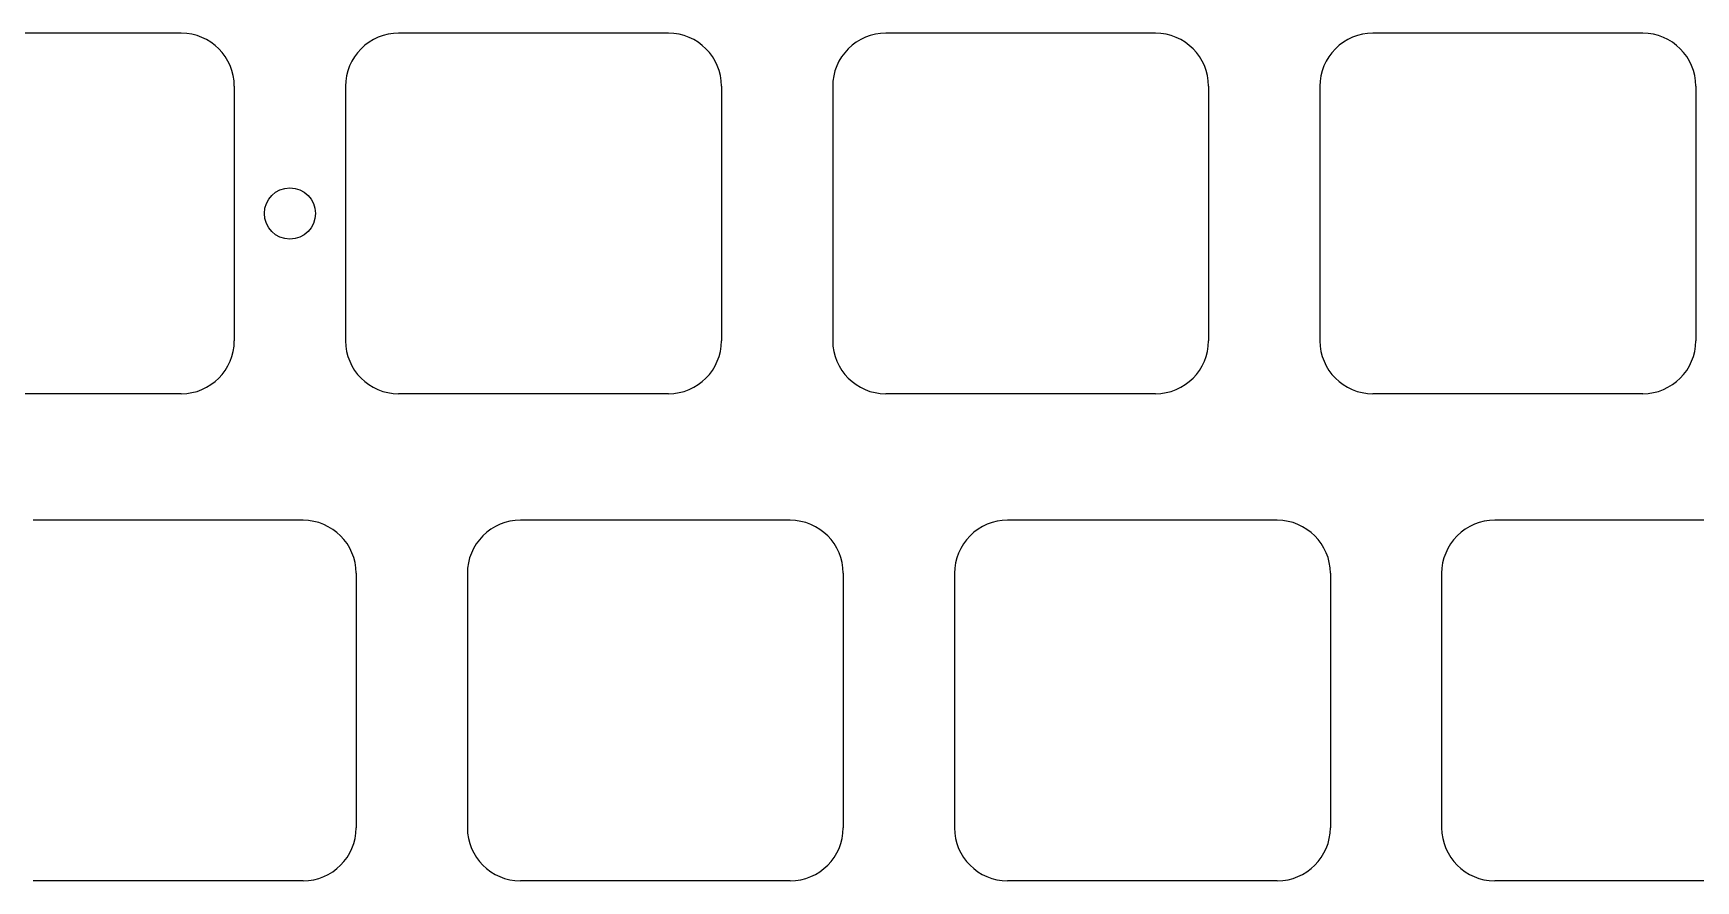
# Model space of a CAD drawing. Header units: millimetres. Extents: x -11 to 340, y -118 to 18.
# Drawn here: x 161.4 to 226.4, y -69 to -35.8 of the extents above; entities that cross this region are included whole.
import ezdxf

# ---------------------------------------------------------------- set-up
doc = ezdxf.new("R2010")
doc.units = ezdxf.units.MM
doc.header["$MEASUREMENT"] = 0
doc.layers.add('BLACK', color=7, linetype='CONTINUOUS')

msp = doc.modelspace()

# ---------------------------------------------------------------- linework, layer by layer
at = {"layer": 'BLACK', "linetype": 'Continuous'}
for p, q in [((167.2, -35.8125), (156.650001, -35.8125)), ((175.700001, -35.812502), (175.700001, -35.8125)), ((186.25, -35.8125), (175.700001, -35.8125)), ((194.750001, -35.812502), (194.750001, -35.8125)), ((205.3, -35.8125), (194.750001, -35.8125)), ((213.800001, -35.812502), (213.800001, -35.8125)), ((224.35, -35.8125), (213.800001, -35.8125)), ((169.275001, -37.8875), (169.275001, -47.8375)), ((173.625001, -37.8875), (173.625001, -47.8375)), ((188.325001, -37.8875), (188.325001, -47.8375)), ((192.675001, -37.8875), (192.675001, -47.8375)), ((207.375001, -37.8875), (207.375001, -47.8375)), ((211.725001, -37.8875), (211.725001, -47.8375)), ((226.425001, -37.8875), (226.425001, -47.8375)), ((167.200001, -49.9125), (156.65, -49.9125)), ((167.200001, -49.912501), (167.200001, -49.9125)), ((186.250001, -49.9125), (175.7, -49.9125)), ((186.250001, -49.912501), (186.250001, -49.9125)), ((205.300001, -49.9125), (194.75, -49.9125)), ((205.300001, -49.912501), (205.300001, -49.9125)), ((224.350001, -49.9125), (213.8, -49.9125)), ((224.350001, -49.912501), (224.350001, -49.9125)), ((161.412501, -54.862502), (161.412501, -54.8625)), ((171.9625, -54.8625), (161.412501, -54.8625)), ((180.462501, -54.862502), (180.462501, -54.8625)), ((191.0125, -54.8625), (180.462501, -54.8625)), ((199.512501, -54.862502), (199.512501, -54.8625)), ((210.0625, -54.8625), (199.512501, -54.8625)), ((218.562501, -54.862502), (218.562501, -54.8625)), ((229.1125, -54.8625), (218.562501, -54.8625)), ((174.037501, -56.9375), (174.037501, -66.8875)), ((178.387501, -56.9375), (178.387501, -66.8875)), ((193.087501, -56.9375), (193.087501, -66.8875)), ((197.437501, -56.9375), (197.437501, -66.8875)), ((212.137501, -56.9375), (212.137501, -66.8875)), ((216.487501, -56.9375), (216.487501, -66.8875)), ((171.962501, -68.9625), (161.4125, -68.9625)), ((171.962501, -68.962501), (171.962501, -68.9625)), ((191.012501, -68.9625), (180.4625, -68.9625)), ((191.012501, -68.962501), (191.012501, -68.9625)), ((210.062501, -68.9625), (199.5125, -68.9625)), ((210.062501, -68.962501), (210.062501, -68.9625)), ((229.112501, -68.9625), (218.5625, -68.9625))]:
    msp.add_line(p, q, dxfattribs=at)
at = {"layer": 'BLACK'}
msp.add_circle((171.45, -42.8625), 1, dxfattribs=at)
for centre, radius, start, end in [((167.2, -37.8875), 2.075, 0, 90), ((175.7, -37.8875), 2.074999, 89.99997239, 180), ((186.25, -37.8875), 2.075, 0, 90), ((194.75, -37.8875), 2.074999, 89.99997239, 180), ((205.3, -37.8875), 2.075, 0, 90), ((213.8, -37.8875), 2.074999, 89.99997239, 180), ((224.35, -37.8875), 2.075, 0, 90), ((167.2, -47.8375), 2.075001, 270.00002761, 0), ((175.7, -47.8375), 2.075, 180, 270), ((186.25, -47.8375), 2.075001, 270.00002761, 0), ((194.75, -47.8375), 2.075, 180, 270), ((205.3, -47.8375), 2.075001, 270.00002761, 0), ((213.8, -47.8375), 2.075, 180, 270), ((224.35, -47.8375), 2.075001, 270.00002761, 0), ((171.9625, -56.9375), 2.075, 0, 90), ((180.4625, -56.9375), 2.074999, 89.99997239, 180), ((191.0125, -56.9375), 2.075, 0, 90), ((199.5125, -56.9375), 2.074999, 89.99997239, 180), ((210.0625, -56.9375), 2.075, 0, 90), ((218.5625, -56.9375), 2.074999, 89.99997239, 180), ((171.9625, -66.8875), 2.075001, 270.00002761, 0), ((180.4625, -66.8875), 2.075, 180, 270), ((191.0125, -66.8875), 2.075001, 270.00002761, 0), ((199.5125, -66.8875), 2.075, 180, 270), ((210.0625, -66.8875), 2.075001, 270.00002761, 0), ((218.5625, -66.8875), 2.075, 180, 270)]:
    msp.add_arc(centre, radius, start, end, dxfattribs=at)

doc.saveas('drawing.dxf')
